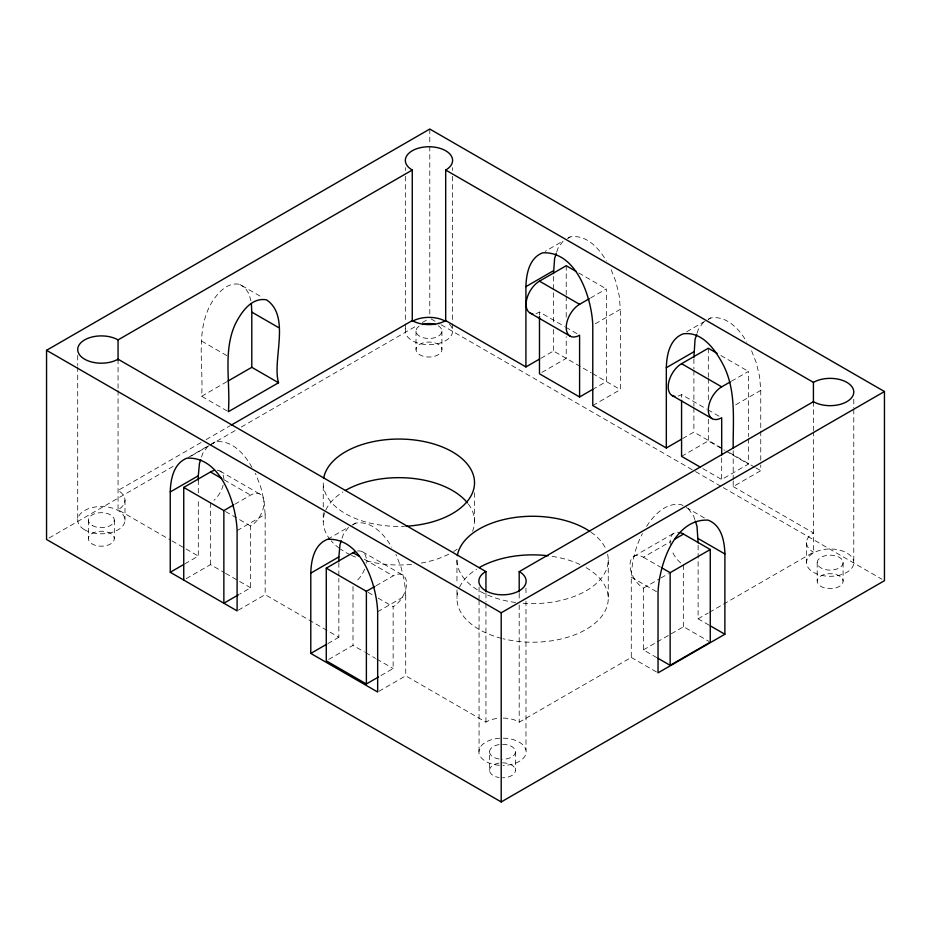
<?xml version="1.0" encoding="UTF-8"?>
<svg xmlns="http://www.w3.org/2000/svg" width="931" height="931" viewBox="0 0 931 931"><rect width="100%" height="100%" fill="white"/><g stroke="black" fill="none" stroke-linecap="round" stroke-linejoin="round"><path stroke-width="0.7" stroke-dasharray="4.66 3.49" d="M709.061 625.132L698.11 618.812L698.134 544.274M227.176 411.002L201.643 396.257C203.831 364.277 194.404 327.991 213.688 299.421C219.588 291.194 228.595 281.849 239.744 284.386L262.845 297.722M503.287 718.069A23.636 13.651 0 0 1 517.019 720.931L519.195 722.2L631.276 657.437L631.276 577.139C631.765 562.045 635.349 546.962 642.437 533.603M201.527 457.086L202.783 453.281L208.09 445.949M342.084 538.234L343.33 534.417L348.648 527.097L327.514 539.317M556.715 252.022L557.972 248.216L563.278 240.885L545.147 251.37M697.121 333.089L698.378 329.271L703.685 321.951M646.591 526.411C654.004 514.773 666.247 501.972 681.399 504.718L685.053 506.825M201.643 396.257L226.722 381.791M201.049 442.551L118.062 490.451A23.636 13.651 0 0 1 118.062 509.757L170.722 540.155M206.077 439.641L229.957 425.851M188.178 457.47L208.916 445.495M210.138 444.785L215.014 441.969C231.668 439.223 244.574 454.119 251.905 467.257M567.701 238.359L570.203 236.905C586.332 234.17 599.087 248.309 606.407 260.994M49.064 538.013L175.971 464.744M191.053 456.039L208.649 445.879M209.894 445.158L236.288 429.924M241.315 427.015L417.228 325.454M422.255 322.557L428.539 318.926M590.533 298.001L606.337 288.878L606.337 381.524L594.187 388.541M234.798 504.265L250.602 495.141A18.911 10.916 -60 0 1 263.973 502.868A18.911 10.916 -60 0 1 250.602 526.027L250.602 587.787L239.663 594.106M237.102 530.577L265.16 514.389L264.02 500.738L260.68 486.704L255.373 473.251M595.293 323.79L620.349 309.313L619.208 295.674L615.868 281.639L610.561 268.186M184.885 563.825L198.303 556.075L198.303 498.725M540.958 358.249L553.491 351.01L591.301 372.842M541.912 372.4L566.223 358.365L566.223 336.65M186.177 578.663L210.487 564.628L224.278 572.588M686.81 331.715L706.85 320.136M708.107 319.414L710.609 317.971C726.75 315.237 739.493 329.376 746.813 342.061M353.128 524.525L355.572 523.117C371.702 520.382 384.445 534.522 391.765 547.207M238.324 610.166L265.16 594.676L338.849 637.223L338.849 578.43M592.779 405.532L620.349 389.612L620.349 309.313M376.112 585.704L393.138 575.882A18.911 10.916 -60 0 1 406.51 583.609A18.911 10.916 -60 0 1 393.138 606.768L393.138 668.528L379.755 676.243M731.417 381.233L748.443 371.411L748.443 436.558M735.699 404.845L760.755 390.38L759.615 376.741L756.275 362.706L750.968 349.241M377.66 611.725L405.718 595.526L404.578 581.887L401.238 567.852L395.919 554.387M327.875 643.565L338.849 637.223M682.621 438.582L693.898 432.077L722.375 448.521M328.701 659.404L353.012 645.369L364.3 651.886M681.573 456.341L708.316 440.898L724.621 450.301M702.893 468.642L721.688 479.5L748.443 464.057L748.443 438.001M733.197 480.862L733.197 486.587L760.755 470.679L760.755 464.941M378.882 691.314L405.718 675.825L485.947 722.142L488.24 720.838A23.636 13.651 0 0 1 499.575 718.173M633.941 556.307L674.056 533.149M656.925 657.693L643.402 649.885L643.402 588.124A18.911 10.916 60 0 1 630.019 564.966A18.911 10.916 60 0 1 643.402 557.238L670.983 541.318M643.402 588.124L659.695 578.71M660.952 577.988L668.47 573.647M643.402 649.885L655.936 642.646M657.193 641.925L683.517 626.726L709.003 641.447M698.11 618.812L708.142 613.029M709.399 612.307L813.426 552.211L813.426 432.065M567.898 238.231L570.203 236.905M212.71 443.296L215.014 441.969M708.305 319.298L710.609 317.971M352.104 525.107L355.572 523.117M578.756 272.958L606.337 288.878M720.862 355.491L748.443 371.411M536.023 313.514A18.911 10.916 -60 0 0 539.48 312.036L564.558 326.513M565.804 327.235L577.092 333.752M678.117 396.047A18.911 10.916 -60 0 0 681.573 394.569L706.652 409.046M707.909 409.768L719.186 416.285M592.547 373.564L620.349 389.612M729.799 452.803L754.564 467.106M755.809 467.816L760.755 470.679M725.877 451.023L748.443 464.057M733.197 486.587L813.426 532.916A23.636 13.651 0 0 0 813.426 552.211M431.053 318.926L439.874 324.011M441.131 324.744L694.27 470.9M695.538 471.621L721.979 486.89M723.247 487.623L881.936 579.233M686.263 507.523L704.511 518.043M643.402 557.238L660.416 567.072M631.276 577.139L658.031 592.57M201.643 341.06L227.176 355.805M631.276 657.437L658.031 672.857M362.473 551.78L402.588 574.951M219.949 471.039L260.063 494.21M364.3 559.24L393.138 575.882M224.278 479.942L250.602 495.141M368.059 592.291L373.075 595.188M378.091 598.074L393.138 606.768M225.535 511.55L250.602 526.027M171.979 540.876L198.303 556.075M365.557 652.608L375.577 658.392M376.834 659.125L393.138 668.528M225.535 573.31L250.602 587.787M239.744 284.386L245.051 287.772L248.996 293.859L250.916 300.783M688.335 508.698L693.642 516.03L694.898 519.847M853.785 399.248L853.785 407.918M853.785 409.361L853.785 562.638A23.636 13.651 0 0 1 818.326 574.462A23.636 13.651 0 0 1 818.326 550.815A23.636 13.651 0 0 1 853.785 562.638M843.09 562.638A12.953 7.483 0 0 1 823.667 569.12A12.953 7.483 0 0 1 823.667 556.156A12.953 7.483 0 0 1 843.09 562.638L843.09 581.165A12.953 7.483 0 0 1 823.667 587.647A12.953 7.483 0 0 1 823.667 574.695A12.953 7.483 0 0 1 843.09 581.165M817.185 562.638L817.185 581.165M813.426 401.668L813.426 430.611M806.502 542.564L806.502 562.638M760.755 390.38L760.755 463.51M733.197 450.744L733.197 479.418M721.688 457.947L721.688 479.5M708.316 348.252L708.316 377.206M708.316 378.649L708.316 401.808M708.316 419.183L708.316 440.898M693.898 358.947L693.898 368.99M693.898 370.422L693.898 406.265M693.898 407.697L693.898 432.077M683.517 626.726L683.517 564.966A18.911 10.916 60 0 1 671.938 550.558M681.573 394.569L681.573 397.444M608.257 559.938L608.257 598.54M566.223 265.719L566.223 294.673M566.223 296.116L566.223 317.832M553.491 276.449L553.491 323.767M553.491 329.504L553.491 351.01M539.48 312.036L539.48 314.911M525.98 588.136L525.98 595.375M525.98 601.158L525.98 750.083M519.195 593.373L519.195 599.157M519.195 604.952L519.195 722.2M502.519 744.311A12.953 7.483 0 0 1 515.471 751.783L515.471 770.321A12.953 7.483 0 0 1 502.519 777.792M499.167 744.567A12.953 7.483 0 0 0 489.566 751.783L489.566 770.321A12.953 7.483 0 0 0 499.167 777.536M485.947 593.315L485.947 601.996M485.947 603.439L485.947 722.142M479.069 587.205L479.069 598.773M479.069 600.216L479.069 753.493M474.531 492.743L474.531 521.337M456.958 559.938L456.958 584.237M456.958 589.963L456.958 598.54M452.617 167.627L452.617 170.524M452.617 176.308L452.617 322.347M452.617 323.79L452.617 331.029M441.922 331.029L441.922 349.556A12.953 7.483 0 0 1 422.499 356.026A12.953 7.483 0 0 1 422.499 343.074A12.953 7.483 0 0 1 441.922 349.556M429.796 129.048L429.796 144.933M429.796 146.376L429.796 315.306M416.017 331.029L416.017 349.556M405.718 595.526L405.718 675.825M405.334 167.627L405.334 170.524M405.334 176.308L405.334 322.347M405.334 323.79L405.334 331.029M353.012 586.472L353.012 645.369M338.849 562.661L338.849 576.999M323.243 507.034L323.243 482.735A75.644 43.676 0 0 0 404.52 526.283M323.243 512.76L323.243 521.337M265.16 514.389L265.16 594.676M210.487 502.868L210.487 564.628M198.303 480.082L198.303 492.988M124.987 500.098L124.987 520.173M118.062 359.203L118.062 389.123M118.062 390.566L118.062 509.757M114.304 520.173L114.304 538.7A12.953 7.483 0 0 1 94.869 545.182A12.953 7.483 0 0 1 94.869 532.229A12.953 7.483 0 0 1 114.304 538.7M88.398 520.173L88.398 538.7M77.715 355.339L77.715 365.452M77.715 366.907L77.715 520.173M502.519 762.838A12.953 7.483 0 0 1 515.471 770.321M489.566 770.321A12.953 7.483 0 0 1 499.167 763.094M515.471 751.783A12.953 7.483 0 0 1 502.519 759.265M499.167 759.009A12.953 7.483 0 0 1 489.566 751.783M449.44 324.197A23.636 13.651 0 0 1 432.054 344.551A23.636 13.651 0 0 1 406.137 327.491M438.129 325.734A12.953 7.483 0 0 1 438.129 336.312A12.953 7.483 0 0 1 419.811 336.312A12.953 7.483 0 0 1 419.811 325.734M503.287 738.143A23.636 13.651 0 0 1 526.155 751.864A23.636 13.651 0 0 1 502.996 765.433M499.295 765.305A23.636 13.651 0 0 1 478.883 751.701A23.636 13.651 0 0 1 499.575 738.248M357.585 551.012A18.911 10.916 -60 0 1 366.186 563.243M364.591 569.202A18.911 10.916 -60 0 1 356.48 581.084M607.606 554.236A75.644 43.676 0 0 1 521.325 603.125M515.751 602.508A75.644 43.676 0 0 1 457.121 557.087M590.929 532.125A75.644 43.676 0 0 1 605.674 548.627M586.099 567.654A75.644 43.676 0 0 1 595.293 622.99A75.644 43.676 0 0 1 502.949 638.713M501.553 638.363A75.644 43.676 0 0 1 458.424 590.01M459.542 587.24A75.644 43.676 0 0 1 476.649 569.155M552.188 556.354A75.644 43.676 0 0 1 579.966 564.477M468.34 504.032A75.644 43.676 0 0 1 472.552 531.264M457.202 549.15A75.644 43.676 0 0 1 453.618 551.478M448.777 554.166A75.644 43.676 0 0 1 419.916 563.29M411.572 564.384A75.644 43.676 0 0 1 363.718 559.996M355.514 557.11A75.644 43.676 0 0 1 351.534 555.388M350.254 554.783A75.644 43.676 0 0 1 340.56 549.15M339.431 548.336A75.644 43.676 0 0 1 331.296 540.946M330.33 539.805A75.644 43.676 0 0 1 324.698 512.806M325.815 510.025A75.644 43.676 0 0 1 342.922 491.952M670.343 544.6A18.911 10.916 60 0 1 678.943 532.369M217.179 470.19A18.911 10.916 -60 0 1 223.859 479.698M223.149 485.074A18.911 10.916 -60 0 1 213.944 500.343M92.192 525.468A12.953 7.483 0 0 0 113.861 522.116A12.953 7.483 0 0 0 97.999 512.946A12.953 7.483 0 0 0 92.192 525.468M84.64 529.82A23.636 13.651 0 0 0 124.184 523.711A23.636 13.651 0 0 0 95.23 506.988A23.636 13.651 0 0 0 84.64 529.82"/><path stroke-width="1.4" d="M698.134 542.843L696.993 526.201L695.317 521.116M724.877 634.244L724.9 553.968C724.551 541.225 721.537 525.305 708.165 520.15C674.347 518.334 659.067 565.268 658.031 592.57L658.031 672.857L724.877 634.244L710.272 625.83M170.245 491.975C170.582 479.244 173.597 463.335 186.956 458.168C220.763 456.376 236.067 503.287 237.102 530.577L237.102 610.876L170.245 572.274L170.245 491.975L198.303 475.776L199.443 463.452L200.689 459.635M310.791 573.124C311.129 560.392 314.143 544.472 327.514 539.317C361.321 537.524 376.613 584.435 377.66 611.725L377.66 692.024L310.791 653.422L310.791 573.124L338.849 556.924L339.99 544.6L341.246 540.783M539.701 358.97L525.922 366.93L525.922 286.632C526.259 273.889 529.274 257.98 542.633 252.825C576.44 251.021 591.744 297.943 592.779 325.233L592.779 405.532L666.328 447.986L681.364 439.304M553.491 273.586L554.632 258.387L556.296 253.302M666.328 447.986L666.328 367.698C666.666 354.955 669.68 339.047 683.051 333.892C702.428 330.982 715.543 350.161 723.399 365.161C736.398 390.811 732.93 420.195 733.197 447.881M693.898 357.516L695.038 339.454L696.702 334.357M46.55 350.312L429.796 129.048L884.45 391.532L884.45 580.688L501.204 801.952L46.55 539.468L46.55 350.312L501.204 612.796L884.45 391.532M485.947 591.86L485.947 571.599L118.062 359.203A23.636 13.651 0 0 1 84.64 359.203A23.636 13.651 0 0 1 84.64 339.896A23.636 13.651 0 0 1 118.062 339.896L412.258 170.047A23.636 13.651 0 0 1 412.258 150.752A23.636 13.651 0 0 1 445.693 150.752A23.636 13.651 0 0 1 445.693 170.047L445.693 320.601L525.922 366.93M227.967 381.058L251.789 367.314L278.532 382.746C271.933 360.192 291.077 316.261 266.487 299.829C251.277 297.105 241.036 312.607 235.136 324.384C222.8 351.802 230.644 382.804 228.386 411.7L278.532 382.746M231.214 425.13L412.258 320.601A23.636 13.651 0 0 0 445.693 320.601M525.922 286.632L553.491 270.712M532.788 313.828A18.911 10.916 -60 0 1 526.562 300.061A18.911 10.916 -60 0 1 539.48 281.162L566.223 265.719L576.254 271.503M183.744 580.071L183.744 487.425L210.487 471.982A18.911 10.916 -60 0 1 213.944 470.504M539.48 316.354L539.48 373.808L579.594 396.967L579.594 335.207A18.911 10.916 -60 0 1 566.223 327.479A18.911 10.916 -60 0 1 579.594 304.321L589.323 298.7M183.744 487.425L223.859 510.584L233.588 504.963M170.245 572.274L183.663 564.523M579.594 396.967L592.966 389.251M238.452 594.804L223.859 603.23L223.859 510.584M666.328 367.698L693.898 351.778M378.545 676.953L366.383 683.971L326.269 660.812L326.269 568.166L353.012 552.723A18.911 10.916 -60 0 1 355.339 551.618M674.894 396.362A18.911 10.916 -60 0 1 668.656 382.594A18.911 10.916 -60 0 1 681.573 363.695L708.316 348.252L717.091 353.315M326.269 568.166L366.383 591.325L374.902 586.414M721.688 455.084L721.688 417.728A18.911 10.916 -60 0 1 708.316 410.012A18.911 10.916 -60 0 1 721.688 386.854L730.207 381.943M310.791 653.422L326.653 644.264M519.195 591.918L519.195 571.657L813.426 401.668A23.636 13.651 0 0 0 846.861 401.668A23.636 13.651 0 0 0 846.861 382.362A23.636 13.651 0 0 0 813.426 382.362L445.693 170.047M674.742 539.142L683.517 534.08L710.26 549.523L710.26 642.169L670.145 665.328L658.124 658.392M661.627 567.77L670.145 572.681L710.26 549.523M485.947 571.599L483.852 572.786A23.636 13.651 0 0 0 486.448 591.173A23.636 13.651 0 0 0 518.381 591.278A23.636 13.651 0 0 0 521.36 572.926L519.195 571.657M539.48 281.162L579.594 304.321M681.573 363.695L721.688 386.854M530.03 312.979L570.144 336.138M672.124 395.512L712.238 418.671M700.38 467.187L681.573 456.341L681.573 400.318M698.134 538.537L724.9 553.968M251.37 303.587L251.789 312.106L278.532 327.549M353.012 552.723L359.285 556.342M210.487 471.982L221.776 478.499M813.426 382.362L813.426 402.634M670.145 572.681L670.145 665.328M501.204 612.796L501.204 801.952M412.258 170.047L412.258 320.601M366.383 591.325L366.383 683.971M338.849 556.924L338.849 561.23M251.789 312.106L251.789 367.314M198.303 475.776L198.303 480.082M118.062 339.896L118.062 360.169M412.258 321.37A23.636 13.651 0 0 1 445.693 321.37M422.499 324.547A12.953 7.483 0 0 1 435.452 324.547M457.33 555.667A75.644 43.676 0 0 1 509.664 518.323A75.644 43.676 0 0 1 589.765 531.322M323.604 478.453A75.644 43.676 0 0 1 401.47 439.083A75.644 43.676 0 0 1 474.496 481.443A75.644 43.676 0 0 1 405.928 526.213M479.116 567.654A75.644 43.676 0 0 1 548.08 555.784M345.401 490.451A75.644 43.676 0 0 1 467.432 502.868M680.049 532.613A18.911 10.916 60 0 1 683.517 534.08"/></g></svg>
